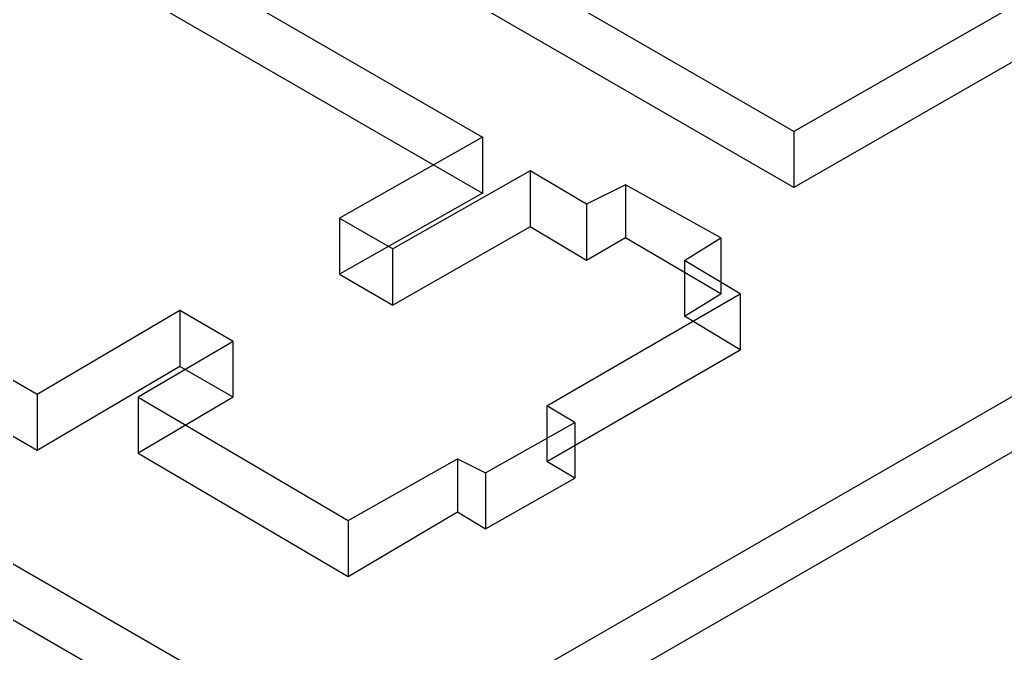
# Model space of a CAD drawing. Header units: millimetres. Extents: x 0 to 2112, y 8 to 1252.
# Drawn here: x 1538.7 to 1631.5, y 191 to 250.7 of the extents above; entities that cross this region are included whole.
import ezdxf

# ---------------------------------------------------------------- set-up
doc = ezdxf.new("R2010")
doc.units = ezdxf.units.MM
doc.layers.get('0').update_dxf_attribs({"linetype": 'CONTINUOUS'})

msp = doc.modelspace()

# ---------------------------------------------------------------- linework, layer by layer
at = {"color": 9}
for p, q in [((1876.4, 355.78), (1521.86, 151.648)), ((1876.4, 355.78), (1521.86, 151.648)), ((1876.4, 350.793), (1521.86, 146.359)), ((1876.4, 350.793), (1521.86, 146.359)), ((1540.35, 263.867), (1582.31, 239.621)), ((1540.35, 263.867), (1582.31, 239.621)), ((1611.62, 240.145), (1569.64, 264.39)), ((1611.62, 240.145), (1569.64, 264.39)), ((1653.86, 264.39), (1611.62, 240.145)), ((1653.86, 264.39), (1611.62, 240.145)), ((1611.62, 234.883), (1569.64, 259.128)), ((1611.62, 234.883), (1569.64, 259.128)), ((1653.86, 259.128), (1611.62, 234.883)), ((1653.86, 259.128), (1611.62, 234.883)), ((1540.35, 258.577), (1582.31, 234.359)), ((1540.35, 258.577), (1582.31, 234.359)), ((1540.35, 215.375), (1498.36, 239.621)), ((1540.35, 215.375), (1498.36, 239.621)), ((1582.31, 239.621), (1568.83, 231.99)), ((1582.31, 239.621), (1568.83, 231.99)), ((1582.31, 239.621), (1582.31, 234.359)), ((1582.31, 239.621), (1582.31, 234.359)), ((1611.62, 240.145), (1611.62, 234.883)), ((1611.62, 240.145), (1611.62, 234.883)), ((1586.8, 236.454), (1573.85, 229.096)), ((1586.8, 236.454), (1573.85, 229.096)), ((1592.09, 233.311), (1586.8, 236.454)), ((1586.8, 236.454), (1586.8, 231.191)), ((1592.09, 233.311), (1586.8, 236.454)), ((1586.8, 236.454), (1586.8, 231.191)), ((1595.78, 235.131), (1592.09, 233.311)), ((1595.78, 235.131), (1592.09, 233.311)), ((1604.74, 230.143), (1595.78, 235.131)), ((1595.78, 235.131), (1595.78, 230.143)), ((1604.74, 230.143), (1595.78, 235.131)), ((1595.78, 235.131), (1595.78, 230.143)), ((1540.35, 210.114), (1498.36, 234.359)), ((1540.35, 210.114), (1498.36, 234.359)), ((1582.31, 234.359), (1568.83, 226.727)), ((1582.31, 234.359), (1568.83, 226.727)), ((1592.09, 233.311), (1592.09, 228.022)), ((1592.09, 233.311), (1592.09, 228.022)), ((1568.83, 231.99), (1573.85, 229.096)), ((1568.83, 231.99), (1568.83, 226.727)), ((1568.83, 231.99), (1573.85, 229.096)), ((1568.83, 231.99), (1568.83, 226.727)), ((1586.8, 231.191), (1573.85, 223.807)), ((1586.8, 231.191), (1573.85, 223.807)), ((1592.09, 228.022), (1586.8, 231.191)), ((1592.09, 228.022), (1586.8, 231.191)), ((1595.78, 230.143), (1592.09, 228.022)), ((1595.78, 230.143), (1592.09, 228.022)), ((1604.74, 224.881), (1595.78, 230.143)), ((1604.74, 224.881), (1595.78, 230.143)), ((1601.32, 228.022), (1604.74, 230.143)), ((1601.32, 228.022), (1604.74, 230.143)), ((1604.74, 230.143), (1604.74, 224.881)), ((1604.74, 230.143), (1604.74, 224.881)), ((1573.85, 223.807), (1573.85, 229.096)), ((1573.85, 223.807), (1573.85, 229.096)), ((1606.58, 224.881), (1601.32, 228.022)), ((1601.32, 228.022), (1601.32, 222.76)), ((1606.58, 224.881), (1601.32, 228.022)), ((1601.32, 228.022), (1601.32, 222.76)), ((1568.83, 226.727), (1573.85, 223.807)), ((1568.83, 226.727), (1573.85, 223.807)), ((1588.37, 214.329), (1606.58, 224.881)), ((1588.37, 214.329), (1606.58, 224.881)), ((1601.32, 222.76), (1604.74, 224.881)), ((1601.32, 222.76), (1604.74, 224.881)), ((1606.58, 224.881), (1606.58, 219.592)), ((1606.58, 224.881), (1606.58, 219.592)), ((1553.79, 223.284), (1540.35, 215.375)), ((1553.79, 223.284), (1540.35, 215.375)), ((1558.81, 220.39), (1553.79, 223.284)), ((1553.79, 223.284), (1553.79, 218.021)), ((1558.81, 220.39), (1553.79, 223.284)), ((1553.79, 223.284), (1553.79, 218.021)), ((1606.58, 219.592), (1601.32, 222.76)), ((1606.58, 219.592), (1601.32, 222.76)), ((1558.81, 220.39), (1549.85, 215.128)), ((1558.81, 220.39), (1549.85, 215.128)), ((1558.81, 215.128), (1558.81, 220.39)), ((1558.81, 215.128), (1558.81, 220.39)), ((1588.37, 209.066), (1606.58, 219.592)), ((1588.37, 209.066), (1606.58, 219.592)), ((1553.79, 218.021), (1540.35, 210.114)), ((1553.79, 218.021), (1540.35, 210.114)), ((1558.81, 215.128), (1553.79, 218.021)), ((1558.81, 215.128), (1553.79, 218.021)), ((1540.35, 215.375), (1540.35, 210.114)), ((1540.35, 215.375), (1540.35, 210.114)), ((1511.83, 214.605), (1553.79, 190.358)), ((1511.83, 214.605), (1553.79, 190.358)), ((1558.81, 215.128), (1549.85, 209.866)), ((1549.85, 215.128), (1569.64, 203.528)), ((1558.81, 215.128), (1549.85, 209.866)), ((1549.85, 215.128), (1549.85, 209.866)), ((1549.85, 215.128), (1569.64, 203.528)), ((1549.85, 215.128), (1549.85, 209.866)), ((1591.01, 212.758), (1588.37, 214.329)), ((1588.37, 214.329), (1588.37, 209.066)), ((1591.01, 212.758), (1588.37, 214.329)), ((1588.37, 214.329), (1588.37, 209.066)), ((1582.58, 208.019), (1591.01, 212.758)), ((1582.58, 208.019), (1591.01, 212.758)), ((1591.01, 212.758), (1591.01, 207.495)), ((1591.01, 212.758), (1591.01, 207.495)), ((1549.85, 209.866), (1569.64, 198.265)), ((1549.85, 209.866), (1569.64, 198.265)), ((1511.83, 209.342), (1553.79, 185.097)), ((1511.83, 209.342), (1553.79, 185.097)), ((1569.64, 203.528), (1579.94, 209.342)), ((1569.64, 203.528), (1579.94, 209.342)), ((1579.94, 209.342), (1582.58, 208.019)), ((1579.94, 209.342), (1579.94, 204.327)), ((1579.94, 209.342), (1582.58, 208.019)), ((1579.94, 209.342), (1579.94, 204.327)), ((1591.01, 207.495), (1588.37, 209.066)), ((1591.01, 207.495), (1588.37, 209.066)), ((1582.58, 208.019), (1582.58, 202.729)), ((1582.58, 208.019), (1582.58, 202.729)), ((1582.58, 202.729), (1591.01, 207.495)), ((1582.58, 202.729), (1591.01, 207.495)), ((1569.64, 198.265), (1579.94, 204.327)), ((1569.64, 198.265), (1579.94, 204.327)), ((1579.94, 204.327), (1582.58, 202.729)), ((1579.94, 204.327), (1582.58, 202.729)), ((1569.64, 203.528), (1569.64, 198.265)), ((1569.64, 203.528), (1569.64, 198.265))]:
    msp.add_line(p, q, dxfattribs=at)

doc.saveas('drawing.dxf')
